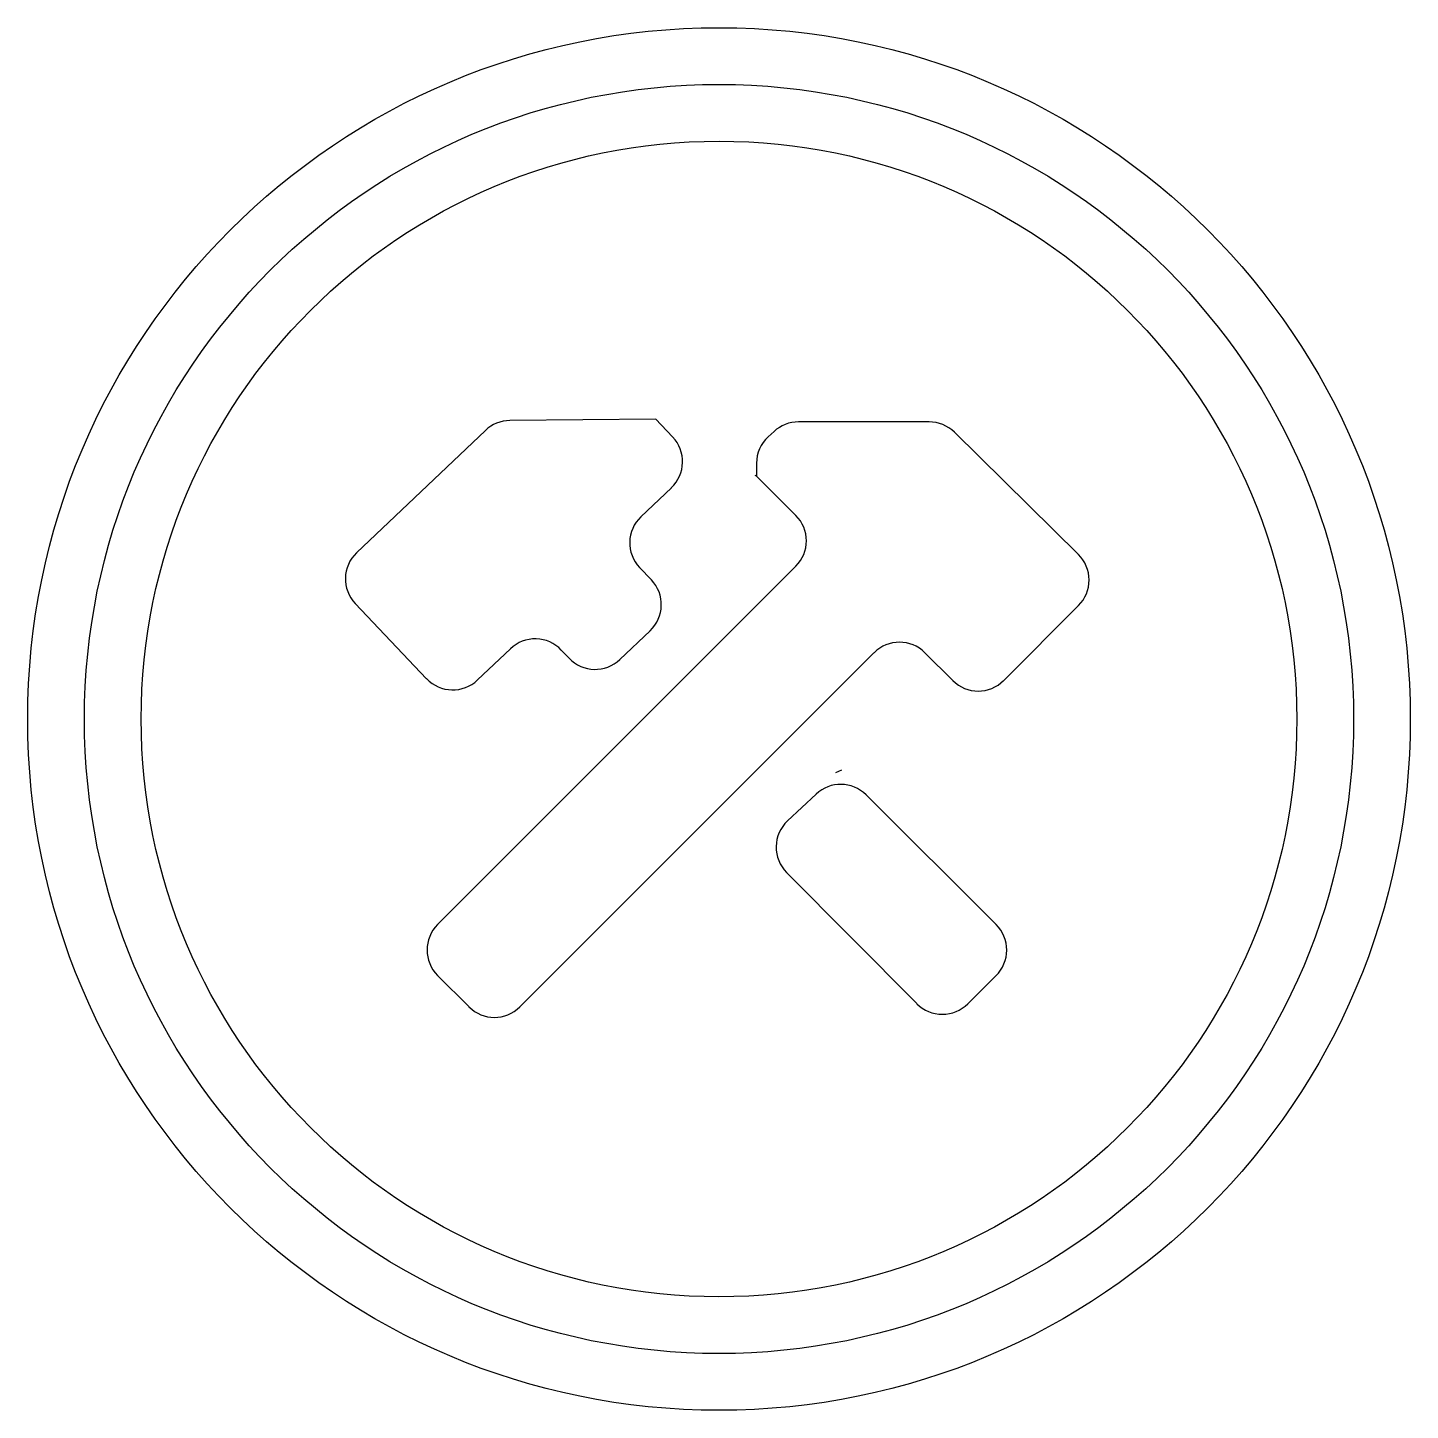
# Model space of a CAD drawing. Header units: millimetres. Extents: x -59 to 59, y -59 to 59.
import ezdxf

# ---------------------------------------------------------------- set-up
doc = ezdxf.new("R2010")
doc.units = ezdxf.units.MM

msp = doc.modelspace()

# ---------------------------------------------------------------- linework, layer by layer
at = {"color": 7, "linetype": 'Continuous'}
for p, q in [((-5.43, 25.73), (-17.95, 25.61)), ((-3.98, 24.21), (-5.43, 25.73)), ((18.03, 25.49), (6.81, 25.49)), ((-20.05, 24.76), (-31.1, 14.27)), ((4.73, 24.68), (4.22, 24.22)), ((30.84, 14.12), (20.2, 24.6)), ((3.22, 21.94), (3.22, 20.85)), ((3.22, 20.85), (3.11, 20.88)), ((3.22, 20.85), (6.59, 17.47)), ((-6.7, 17.36), (-4.09, 19.84)), ((6.59, 13.11), (-24.15, -17.63)), ((-5.8, 11.93), (-6.81, 13)), ((-31.21, 9.9), (-25.09, 3.46)), ((24.43, 3.3), (30.86, 9.73)), ((-8.5, 5.11), (-5.91, 7.57)), ((-20.73, 3.35), (-17.9, 6.03)), ((-17.08, -24.7), (13.3, 5.69)), ((-13.53, 5.92), (-12.87, 5.22)), ((17.67, 5.69), (20.06, 3.3)), ((10.51, -4.4), (9.99, -4.61)), ((8.33, -6.45), (5.88, -8.75)), ((23.78, -17.64), (12.62, -6.51)), ((5.8, -13.18), (16.97, -24.42)), ((-24.15, -22), (-21.45, -24.7)), ((21.34, -24.44), (23.78, -22.02))]:
    msp.add_line(p, q, dxfattribs=at)
for radius in [59.32, 54.45, 49.58]:
    msp.add_circle((0, 0), radius, dxfattribs=at)
for centre, start, end in [((-17.92, 22.52), 90.5631, 133.5312), ((6.81, 22.4), 90, 132.5194), ((18.03, 22.4), 45.4186, 90), ((-6.22, 22.08), 313.5312, 43.5312), ((6.31, 21.94), 132.5194, 180), ((-4.57, 15.12), 133.5312, 223.5312), ((4.41, 15.29), 315, 45), ((-28.97, 12.03), 133.5312, 223.5312), ((28.67, 11.92), 315, 45.4186), ((-8.04, 9.81), 313.5312, 43.5312), ((-15.77, 3.79), 43.5312, 133.5312), ((15.49, 3.5), 45, 135), ((-10.63, 7.35), 223.5312, 313.5312), ((-22.85, 5.59), 223.5312, 313.5312), ((22.24, 5.49), 225, 315), ((10.44, -8.7), 45.0799, 133.1876), ((7.99, -11), 133.1876, 224.8113), ((-21.96, -19.82), 135, 225), ((21.6, -19.83), 314.8113, 45.0799), ((-19.27, -22.51), 225, 315), ((19.17, -22.25), 224.8113, 314.8113)]:
    msp.add_arc(centre, 3.09, start, end, dxfattribs=at)

doc.saveas('drawing.dxf')
